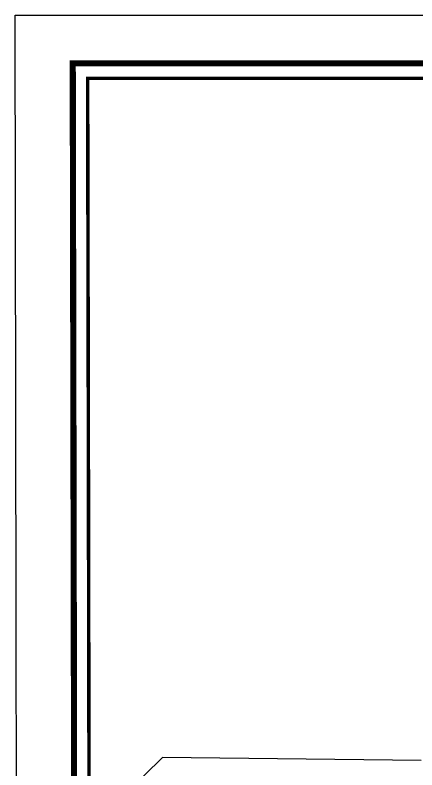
# Model space of a CAD drawing. Header units: centimetres. Extents: x 137745 to 146279, y 33619 to 36807.
# Drawn here: x 137745 to 138661, y 35087 to 36807 of the extents above; entities that cross this region are included whole.
import ezdxf

# ---------------------------------------------------------------- set-up
doc = ezdxf.new("R2010")
doc.units = ezdxf.units.CM
doc.header["$LTSCALE"] = 10
doc.header["$MEASUREMENT"] = 0
doc.layers.add('Auto-Antet', color=7, linetype='Continuous', lineweight=18)
doc.layers.add('LP-DIMENSION_INT_100', color=51, linetype='Continuous')
doc.layers.add('zemin', color=102, linetype='Continuous')

# ---------------------------------------------------------------- blocks, each defined once
blk = doc.blocks.new('LL')
at = {"layer": 'zemin'}
blk.add_lwpolyline([(138839.9, 35107.6), (138249.9, 35115), (138168.9, 35035), (138877.2, 34328.9), (138892.6, 34345.5)], dxfattribs=at)

msp = doc.modelspace()

# ---------------------------------------------------------------- linework, layer by layer
msp.add_lwpolyline([(137744.8, 36806.8), (140462.8, 36806.8), (140468.4, 33618.9), (137750.4, 33618.9)], close=True)
at = {"layer": 'Auto-Antet', "linetype": 'Continuous'}
msp.add_lwpolyline([(137750.4, 33618.9), (140468.4, 33618.9), (140462.8, 36806.8), (137744.8, 36806.8)], close=True, dxfattribs=at)
at = {"layer": 'Auto-Antet', "color": 1}
for points, const_width in [([(140352.8, 36696.8), (137876.3, 36696.8), (137881.9, 33728.9), (140358.4, 33728.9)], 14), ([(140318.8, 36662.8), (137910.3, 36662.8), (137915.9, 33762.9), (140324.4, 33762.9)], 8)]:
    msp.add_lwpolyline(points, close=True, dxfattribs=dict(at, const_width=const_width))

# ---------------------------------------------------------------- block references
at = {"layer": 'LP-DIMENSION_INT_100', "color": 2}
msp.add_blockref('LL', (-169.2, 0), dxfattribs=at)

doc.saveas('drawing.dxf')
